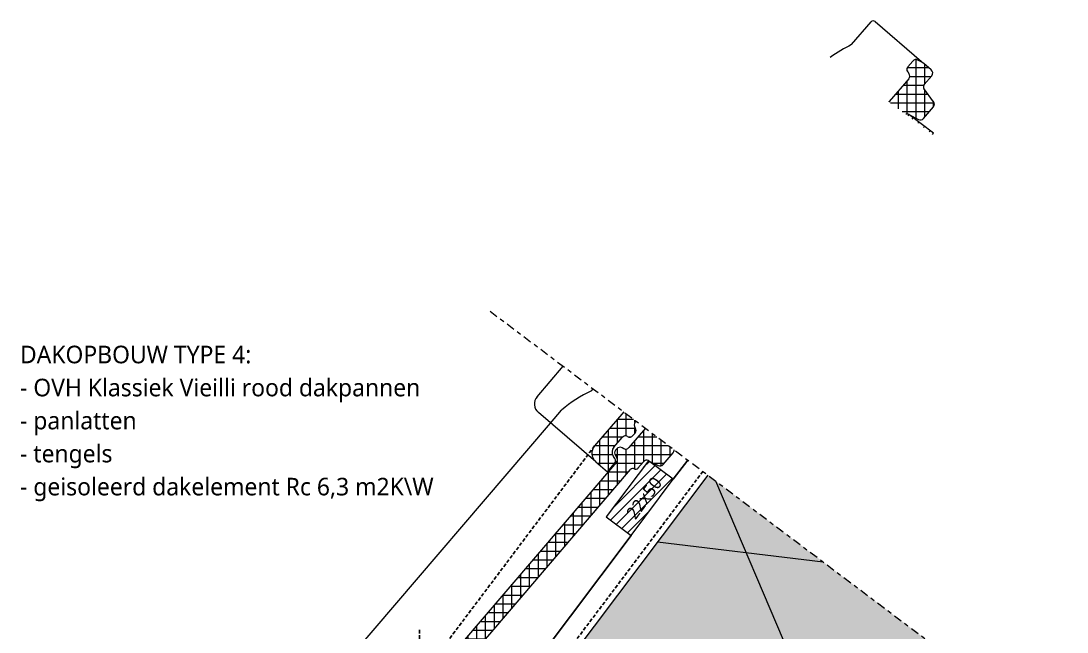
# Model space of a CAD drawing. Header units: millimetres. Extents: x -435 to 27166, y -19117 to 26500.
# Drawn here: x 7638 to 8382, y -9176 to -8742 of the extents above; entities that cross this region are included whole.
import ezdxf

# ---------------------------------------------------------------- set-up
doc = ezdxf.new("R2010")
doc.units = ezdxf.units.MM
doc.linetypes.add('MV_center', pattern=[15, 6, -3, 3, -3])
doc.linetypes.add('MV_hidden', pattern=[3.75, 2.5, -1.25])
for name, color, linetype, lineweight in [('A-DETL', 90, 'Continuous', 13), ('A-DETL-GENF', 92, 'Continuous', 18), ('G-ANNO-TEXT', 231, 'Continuous', 13)]:
    doc.layers.add(name, color=color, linetype=linetype, lineweight=lineweight)
doc.styles.add('Segoe UI_2', font='segoeui.ttf', dxfattribs={"height": 9})
doc.styles.add('Segoe UI_3', font='segoeui.ttf', dxfattribs={"height": 12.5})
doc.styles.add('Segoe UI_B', font='segoeui.ttf', dxfattribs={"height": 12.5})
pattern_1 = [(45, (0, 0), (-3.535534, 3.535534), [])]
pattern_2 = [(0, (0, 0), (0, 6.25), []), (90, (0, 0), (-6.25, 4e-16), [])]

# ---------------------------------------------------------------- blocks, each defined once
blk = doc.blocks.new('42 isolatie - Type 1-3767735-Details Appartement')
at = {"layer": 'A-DETL-GENF'}
blk.add_hatch(color=256, dxfattribs=at).paths.add_polyline_path([(445.21, -0.8), (13.43, -0.8), (13.43, -196.8), (261.21, -196.76), (261.22, -158.76), (445.21, -158.79), (445.21, -10.42)])
at = {"layer": 'A-DETL-GENF', "lineweight": 13}
h = blk.add_hatch(dxfattribs=at)
h.set_pattern_fill('FP_165', color=256, style=0, pattern_type=2)
h.set_pattern_definition([(300, (-2119.43, -200.86), (-173.205, -100), []), (240, (-2119.43, -200.86), (-173.205, 100), [])])
h.paths.add_polyline_path([(445.21, -0.8), (13.43, -0.8), (13.43, -196.8), (261.21, -196.76), (261.22, -158.76), (445.21, -158.79), (445.21, -10.42)])
at = {"layer": 'A-DETL-GENF'}
for p, q in [((445.21, -0.8), (13.43, -0.8)), ((445.21, -0.8), (239.3, -0.8)), ((445.21, -158.81), (445.21, -0.8)), ((445.21, -196.8), (445.21, -158.81)), ((13.43, -196.8), (261.24, -196.8)), ((13.43, -196.8), (261.24, -196.8))]:
    blk.add_line(p, q, dxfattribs=at)
blk = doc.blocks.new('NLRS_00_DI_maskeer - Type 1-4234998-Details Appartement')
at = {"layer": 'A-DETL-GENF', "linetype": 'MV_center'}
blk.add_line((413.67, 0), (-100, 0), dxfattribs=at)

msp = doc.modelspace()

# ---------------------------------------------------------------- hatches: boundary and pattern name
at = {"layer": 'A-DETL-GENF', "lineweight": 13}
h = msp.add_hatch(dxfattribs=at)
h.set_pattern_fill('FP_63', color=254, style=0, pattern_type=2)
h.set_pattern_definition(pattern_2)
h.paths.add_polyline_path([(8055.46, -9062.41), (8060.47, -9056.56), (8060.84, -9056.02), (8061.08, -9055.42), (8061.19, -9054.77), (8061.15, -9054.12), (8060.97, -9053.49), (8060.66, -9052.92), (8059.62, -9051.4), (8058.99, -9050.14), (8058.69, -9048.76), (8058.77, -9047.36), (8059.21, -9046.02), (8059.98, -9044.84), (8065.93, -9037.89), (8066.44, -9037.41), (8067.05, -9037.07), (8067.72, -9036.88), (8068.42, -9036.85), (8069.11, -9036.98), (8070.4, -9037.55), (8071.08, -9037.68), (8071.78, -9037.65), (8072.46, -9037.46), (8073.07, -9037.11), (8073.58, -9036.64), (8075.06, -9034.91), (8075.45, -9034.33), (8075.7, -9033.67), (8075.78, -9032.98), (8075.71, -9032.28), (8075.47, -9031.62), (8074.71, -9030.44), (8074.48, -9029.78), (8074.4, -9029.08), (8074.49, -9028.39), (8074.73, -9027.73), (8075.12, -9027.15), (8075.81, -9026.35), (8067, -9019.72), (8046.23, -9043.98), (8045.09, -9045.73), (8044.45, -9047.71), (8044.33, -9049.8), (8044.77, -9051.84), (8045.71, -9053.7), (8047.11, -9055.26)])
h.paths.add_polyline_path([(8277.94, -8812.15), (8278.6, -8812.09), (8279.24, -8811.89), (8279.81, -8811.55), (8280.3, -8811.1), (8287.33, -8802.88), (8287.7, -8802.33), (8287.95, -8801.71), (8288.05, -8801.06), (8288, -8800.39), (8287.81, -8799.75), (8287.48, -8799.18), (8280.4, -8789.28), (8280.26, -8788.82), (8280.23, -8788.34), (8280.3, -8787.87), (8280.47, -8787.42), (8280.74, -8787.02), (8286.14, -8780.72), (8286.57, -8780.07), (8286.81, -8779.32), (8286.85, -8778.54), (8286.69, -8777.77), (8286.34, -8777.08), (8285.81, -8776.49), (8280.64, -8772.06), (8278.67, -8770.75), (8276.34, -8769.56), (8275.72, -8769.33), (8275.06, -8769.23), (8274.39, -8769.29), (8273.76, -8769.49), (8273.19, -8769.83), (8272.7, -8770.28), (8269.2, -8774.37), (8268.83, -8774.92), (8268.58, -8775.54), (8268.48, -8776.19), (8268.53, -8776.86), (8268.72, -8777.5), (8269.05, -8778.08), (8269.9, -8779.25), (8270.22, -8779.83), (8270.42, -8780.47), (8270.46, -8781.13), (8270.36, -8781.79), (8270.12, -8782.41), (8269.74, -8782.96), (8255.79, -8799.23), (8267.68, -8808.18), (8267.9, -8808.1), (8268.57, -8808.05), (8269.23, -8808.14), (8269.85, -8808.37), (8276.66, -8811.82), (8277.28, -8812.06)])
h = msp.add_hatch(dxfattribs=at)
h.set_pattern_fill('FP_33', color=250, style=0, pattern_type=2)
h.set_pattern_definition(pattern_1)
h.paths.add_polyline_path([(8286.73, -8822.52), (8287.43, -8821.59), (8269.85, -8808.37), (8269.16, -8809.29), (8275.34, -8813.94)])
h = msp.add_hatch(dxfattribs=at)
h.set_pattern_fill('FP_63', color=254, style=0, pattern_type=2)
h.set_pattern_definition(pattern_2)
h.paths.add_polyline_path([(7870.26, -9308.51), (7875.27, -9302.66), (7875.63, -9302.12), (7875.88, -9301.51), (7875.98, -9300.87), (7875.95, -9300.22), (7875.77, -9299.59), (7875.46, -9299.01), (7874.42, -9297.5), (7873.78, -9296.24), (7873.49, -9294.86), (7873.57, -9293.45), (7874, -9292.12), (7874.77, -9290.93), (7880.72, -9283.99), (7881.24, -9283.51), (7881.85, -9283.17), (7882.52, -9282.98), (7883.22, -9282.95), (7883.91, -9283.08), (7885.19, -9283.64), (7885.88, -9283.77), (7886.58, -9283.74), (7887.25, -9283.55), (7887.86, -9283.21), (7888.38, -9282.73), (7889.86, -9281.01), (7890.25, -9280.42), (7890.49, -9279.77), (7890.58, -9279.07), (7890.5, -9278.38), (7890.27, -9277.72), (7889.51, -9276.54), (7889.27, -9275.88), (7889.2, -9275.18), (7889.28, -9274.49), (7889.53, -9273.83), (7889.92, -9273.25), (8072.26, -9060.39), (8072.67, -9060.15), (8073.13, -9060.01), (8073.61, -9059.97), (8074.08, -9060.04), (8074.97, -9060.38), (8075.45, -9060.45), (8075.92, -9060.41), (8076.38, -9060.27), (8076.8, -9060.03), (8077.15, -9059.7), (8081.01, -9055.19), (8081.49, -9054.74), (8082.07, -9054.4), (8082.7, -9054.2), (8083.36, -9054.14), (8084.02, -9054.23), (8084.64, -9054.47), (8091.46, -9057.92), (8092.08, -9058.15), (8092.74, -9058.24), (8093.4, -9058.19), (8094.03, -9057.99), (8094.61, -9057.65), (8095.09, -9057.2), (8102.13, -9048.98), (8102.5, -9048.43), (8102.74, -9047.81), (8102.84, -9047.15), (8102.81, -9046.67), (8082.53, -9031.4), (8070.7, -9045.22), (8070.22, -9045.67), (8069.64, -9046.01), (8069.01, -9046.21), (8068.34, -9046.26), (8067.68, -9046.17), (8067.06, -9045.94), (8065.77, -9045.28), (8065.15, -9045.05), (8064.49, -9044.95), (8063.83, -9045.01), (8063.19, -9045.21), (8062.62, -9045.55), (8062.13, -9046), (8061.23, -9047.05), (8060.86, -9047.6), (8060.61, -9048.22), (8060.51, -9048.88), (8060.56, -9049.54), (8060.75, -9050.18), (8061.08, -9050.76), (8061.93, -9051.93), (8062.26, -9052.51), (8062.45, -9053.15), (8062.49, -9053.81), (8062.39, -9054.47), (8062.15, -9055.09), (8061.77, -9055.64), (7861.03, -9290.07), (7859.89, -9291.82), (7859.24, -9293.81), (7859.13, -9295.89), (7859.56, -9297.94), (7860.51, -9299.8), (7861.9, -9301.35), (7867.12, -9305.82)])
h = msp.add_hatch(dxfattribs=at)
h.set_pattern_fill('FP_33', color=250, style=0, pattern_type=2)
h.set_pattern_definition(pattern_1)
h.paths.add_polyline_path([(8072.18, -9107.65), (8102.23, -9067.69), (8084.64, -9054.47), (8054.59, -9094.43), (8071.91, -9107.45)])

# ---------------------------------------------------------------- linework, layer by layer
at = {"layer": 'A-DETL', "lineweight": 18}
for p, q in [((8229.16, -8758.62), (8243, -8742.46)), ((8245.82, -8742.24), (8278.87, -8770.55)), ((8272.7, -8770.28), (8269.2, -8774.37)), ((8278.67, -8770.75), (8276.34, -8769.56)), ((8280.64, -8772.06), (8278.67, -8770.75)), ((8285.81, -8776.49), (8280.64, -8772.06)), ((8269.74, -8782.96), (8255.91, -8799.12)), ((8269.05, -8778.08), (8269.9, -8779.25)), ((8280.74, -8787.02), (8286.14, -8780.72)), ((8287.48, -8799.18), (8280.63, -8789.7)), ((8280.3, -8811.1), (8287.33, -8802.88)), ((8269.85, -8808.37), (8269.16, -8809.29)), ((8287.43, -8821.59), (8269.85, -8808.37)), ((8269.85, -8808.37), (8276.66, -8811.82)), ((8286.73, -8822.52), (8287.43, -8821.59)), ((8005.38, -9009), (8023.95, -8987.32)), ((8043.95, -9004.72), (8045.18, -9003.29)), ((8047.11, -9055.26), (8006.26, -9020.28)), ((8014.9, -9027.69), (8022.82, -9018.45)), ((8067, -9019.72), (8046.23, -9043.98)), ((7820.18, -9255.09), (8014.9, -9027.69)), ((8075.12, -9027.15), (8075.81, -9026.35)), ((8082.53, -9031.4), (8070.7, -9045.22)), ((8073.58, -9036.64), (8075.06, -9034.91)), ((8059.98, -9044.84), (8065.93, -9037.89)), ((8061.08, -9050.76), (8061.93, -9051.93)), ((8062.13, -9046), (8061.23, -9047.05)), ((8067.06, -9045.94), (8065.77, -9045.28)), ((8095.09, -9057.2), (8102.13, -9048.98)), ((8061.77, -9055.64), (7964.75, -9168.95)), ((8047.11, -9055.26), (8055.46, -9062.41)), ((8084.64, -9054.47), (8054.59, -9094.43)), ((8055.46, -9062.41), (8060.47, -9056.56)), ((8060.66, -9052.92), (8059.62, -9051.4)), ((8077.15, -9059.7), (8081.01, -9055.19)), ((8102.23, -9067.69), (8084.64, -9054.47)), ((8084.64, -9054.47), (8091.46, -9057.92)), ((7973.05, -9176.17), (8071.91, -9060.72)), ((8072.18, -9107.65), (8102.23, -9067.69)), ((8054.59, -9094.43), (8072.18, -9107.65)), ((7964.75, -9168.95), (7861.03, -9290.07)), ((7889.92, -9273.25), (7973.05, -9176.17))]:
    msp.add_line(p, q, dxfattribs=at)
at = {"layer": 'A-DETL', "linetype": 'MV_hidden', "lineweight": 25}
for p, q in [((8046.23, -9043.98), (7685.45, -9523.39)), ((8123.34, -9062.12), (8008.48, -9214.75)), ((7921.65, -9233.6), (7921.65, -9173.6))]:
    msp.add_line(p, q, dxfattribs=at)
at = {"layer": 'A-DETL', "lineweight": 25}
for p, q in [((8102.26, -9067.69), (8112.56, -9054.01)), ((7997.67, -9206.61), (8072.18, -9107.65))]:
    msp.add_line(p, q, dxfattribs=at)
at = {"layer": 'A-DETL', "lineweight": 18}
for centre, radius, start, end in [((8244.51, -8743.76), 2, 49.42673, 139.427), ((8272.19, -8848.02), 99.22, 115.7068, 125.93553), ((8271.48, -8776.32), 3, 139.42887, 215.83853), ((8274.98, -8772.23), 3, 63.00516, 139.42887), ((8267.46, -8781.01), 3, 319.42966, 35.83853), ((8283.86, -8778.77), 3, 319.42426, 49.41999), ((8282.39, -8788.43), 2.17, 139.42426, 215.85803), ((8253.63, -8797.17), 3, 316.3336, 319.42966), ((8285.05, -8800.93), 3, 319.42708, 35.85803), ((8268.49, -8811.05), 3, 63.12211, 105.85595), ((8278.02, -8809.15), 3, 243.12211, 319.42708), ((8086.99, -9094.12), 99.22, 115.7068, 130.29702), ((8011.46, -9014.2), 8, 139.42631, 229.42729), ((8077.4, -9029.1), 3, 139.42638, 219.85599), ((8072.78, -9032.96), 3, 319.42835, 39.85599), ((8068.21, -9039.84), 3, 59.00019, 139.42425), ((8071.3, -9034.69), 3, 239.00019, 319.42835), ((8052.31, -9049.18), 8, 139.42668, 229.42634), ((8064.08, -9048.35), 5.4, 139.42425, 214.41695), ((8063.51, -9049), 3, 139.43679, 215.86482), ((8064.41, -9047.95), 3, 62.99221, 139.43016), ((8068.42, -9043.26), 3, 242.99221, 319.42966), ((8099.85, -9047.03), 3, 319.42708, 7.01181), ((8058.19, -9054.61), 3, 319.4206, 34.43273), ((8059.5, -9053.69), 3, 319.42647, 35.85862), ((8083.29, -9057.14), 3, 63.12211, 139.42286), ((8092.81, -9055.24), 3, 243.12211, 319.42708), ((8073.54, -9062.12), 2.15, 62.53201, 139.42659), ((8075.52, -9058.31), 2.15, 242.53201, 319.42286)]:
    msp.add_arc(centre, radius, start, end, dxfattribs=at)

# ---------------------------------------------------------------- block references
at = {"layer": 'A-DETL-GENF', "linetype": 'MV_center', "rotation": 143.036280946084}
msp.add_blockref('NLRS_00_DI_maskeer - Type 1-4234998-Details Appartement', (8302.54, -9196.97), dxfattribs=at)
at = {"layer": 'A-DETL-GENF', "rotation": 233.0362809460839}
msp.add_blockref('42 isolatie - Type 1-3767735-Details Appartement', (8292.07, -9172.29), dxfattribs=at)

# ---------------------------------------------------------------- texts
at = {"layer": 'G-ANNO-TEXT', "color": 7, "char_height": 12.5, "attachment_point": 1}
for s, insert, width, style in [('DAKOPBOUW TYPE 4:', (7637.45, -8972.73), 218.8607, 'Segoe UI_B'), ('- OVH Klassiek Vieilli rood dakpannen', (7637.45, -8996.22), 355.1476, 'Segoe UI_3'), ('- panlatten', (7637.45, -9019.7), 103.4177, 'Segoe UI_3'), ('- tengels', (7637.45, -9043.18), 82.5738, 'Segoe UI_3'), ('- geisoleerd dakelement Rc 6,3 m2K\\\\W', (7637.45, -9066.66), 366.772, 'Segoe UI_3')]:
    msp.add_mtext(s, dxfattribs=dict(at, insert=insert, width=width, style=style))
at = {"layer": 'G-ANNO-TEXT', "color": 7, "insert": (8068.09, -9091.64), "char_height": 9, "width": 42.4894, "attachment_point": 1, "rotation": 53.81112, "style": 'Segoe UI_2'}
msp.add_mtext('22x50', dxfattribs=at)

doc.saveas('drawing.dxf')
